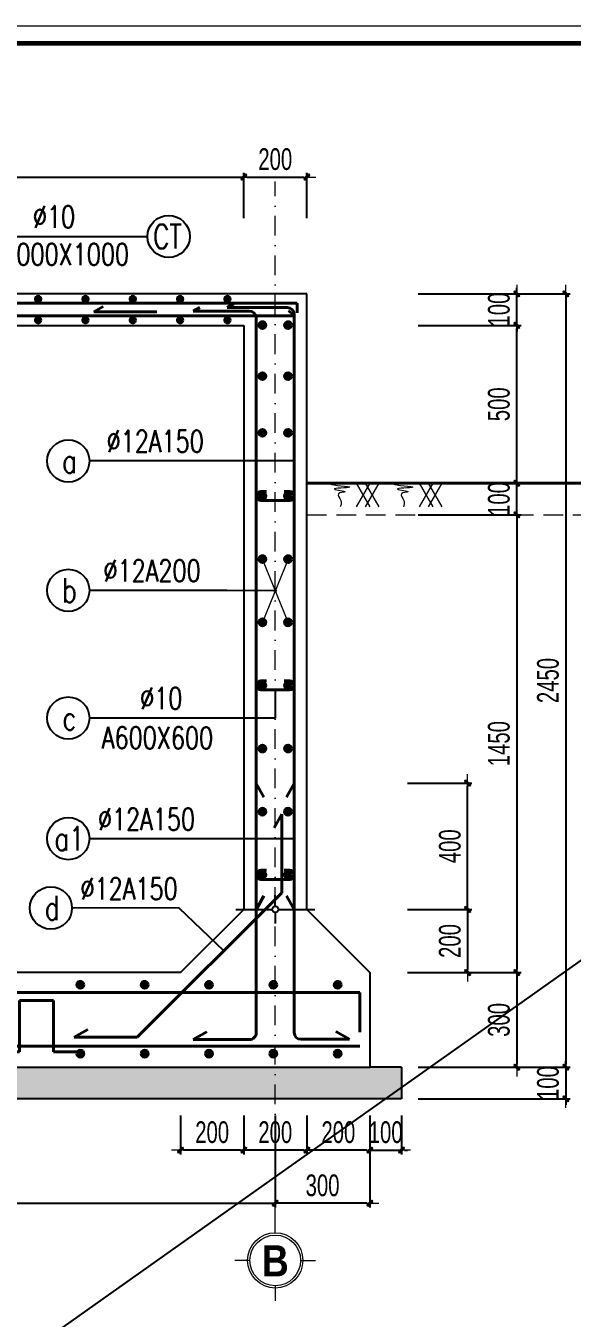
# Model space of a CAD drawing. Extents: x -192823 to 24985, y 78808 to 102574.
# Drawn here: x -54108 to -50644, y 94381 to 102568 of the extents above; entities that cross this region are included whole.
import ezdxf
from ezdxf.enums import TextEntityAlignment as Align

# ---------------------------------------------------------------- set-up
doc = ezdxf.new("R2010")
doc.units = 0
doc.header["$LTSCALE"] = 5
doc.header["$MEASUREMENT"] = 0
doc.header["$PDMODE"] = 3
doc.header["$PDSIZE"] = -5
doc.linetypes.add('DASHDOT', pattern=[1, 0.5, -0.25, 0, -0.25])
doc.linetypes.add('HIDDEN', pattern=[0.375, 0.25, -0.125])
doc.layers.get('0').update_dxf_attribs({"linetype": 'CONTINUOUS', "lineweight": 25})
doc.layers.get('DEFPOINTS').update_dxf_attribs({"linetype": 'CONTINUOUS', "lineweight": 9})
for name, color, linetype, lineweight in [('06', 6, 'CONTINUOUS', 40), ('EG Hatch', 252, 'CONTINUOUS', 9), ('EG Net dam3', 1, 'CONTINUOUS', 60), ('EG Net manh', 9, 'CONTINUOUS', 18), ('ISO', 153, 'CONTINUOUS', 15), ('Khungten_LCDI', 7, 'CONTINUOUS', 25), ('KICHTHUOC', 167, 'CONTINUOUS', 15), ('LC Dim', 8, 'CONTINUOUS', 18), ('LC ISO', 153, 'CONTINUOUS', 13), ('LC Khac', 4, 'CONTINUOUS', 9), ('LC MANH DUT', 35, 'HIDDEN', 5), ('LC Net dam2', 6, 'CONTINUOUS', 40), ('LC Net thay', 7, 'CONTINUOUS', 25), ('LC Net truc', 79, 'DASHDOT', 13), ('LC Text1', 3, 'CONTINUOUS', 20), ('LC Text2', 7, 'CONTINUOUS', 25), ('Steel', 4, 'CONTINUOUS', 0), ('Thep', 6, 'CONTINUOUS', 50)]:
    doc.layers.add(name, color=color, linetype=linetype, lineweight=lineweight)
doc.layers.add('BORDER', color=3, linetype='CONTINUOUS')
doc.layers.add('KCS_Plotter', color=11, linetype='CONTINUOUS', plot=False)
doc.styles.add('HOATBIF', font='hoatbif.shx', dxfattribs={"width": 0.7})
doc.styles.add('Khungten', font='', dxfattribs={"width": 0.9, "height": 5000})
doc.styles.add('LC 1', font='')
doc.styles.add('LC 3', font='vnsimli.shx', dxfattribs={"width": 0.75})
doc.styles.add('Title', font='', dxfattribs={"width": 0.8})
doc.styles.get('Khungten').set_extended_font_data('.VnAvantH')
doc.styles.get('LC 1').set_extended_font_data('.VnAvantH', bold=True)
doc.styles.get('Title').set_extended_font_data('.VnBlackH')
doc.dimstyles.new('1-100(1-50)', dxfattribs={"dimscale": 59, "dimtxt": 2.5, "dimasz": 0.35, "dimexe": 0.5, "dimexo": 0, "dimgap": 0.8, "dimtad": 1, "dimdec": 0, "dimzin": 0, "dimdsep": 46, "dimtxsty": 'HOATBIF', "dimblk1": 'DOT', "dimblk2": 'DOT', "dimsah": 1, "dimcen": -1, "dimdle": 1, "dimclrd": 256, "dimclre": 256, "dimclrt": 4, "dimadec": 3, "dimazin": 2, "dimtfac": 0.333333, "dimtdec": 0, "dimtix": 1, "dimtmove": 2, "dimatfit": 3, "dimldrblk": 'DOT', "dimfxl": 1, "dimtvp": 0.833333, "dimtolj": 1, "dimtzin": 0, "dimarcsym": 0})

# ---------------------------------------------------------------- blocks, each defined once
blk = doc.blocks.new('DOT')
at = {"layer": 'KICHTHUOC'}
blk.add_line((-3, 0), (3, 0), dxfattribs=at)
at = {"layer": 'KICHTHUOC', "color": 4}
blk.add_line((-1, -1), (1, 1), dxfattribs=at)
blk.add_lwpolyline([(0.5, 1), (-1, -0.5), (-0.5, -1), (1, 0.5)], close=True, dxfattribs=at)
blk = doc.blocks.new('*D134')
at = {"layer": 'DEFPOINTS', "color": 0, "transparency": 16777216}
for p in [(-51619.9, 99470.8), (-51619.9, 96570.8), (-50995.4, 96570.8)]:
    blk.add_point(p, dxfattribs=at)
at = {"layer": 'LC Dim', "lineweight": -2, "transparency": 16777216}
for p, q in [((-51619.9, 99470.8), (-50967.9, 99470.8)), ((-50995.4, 99451.5), (-50995.4, 96590)), ((-51619.9, 96570.8), (-50967.9, 96570.8))]:
    blk.add_line(p, q, dxfattribs=at)
at = {"layer": 'LC Dim', "lineweight": -2, "transparency": 16777216, "xscale": 19.25, "yscale": 19.25, "zscale": 19.25}
for p, rotation in [((-50995.4, 99470.8), 90), ((-50995.4, 96570.8), 270)]:
    blk.add_blockref('DOT', p, dxfattribs=dict(at, rotation=rotation))
at = {"layer": 'LC Dim', "color": 4, "transparency": 16777216, "insert": (-51108.2, 98020.8), "char_height": 137.5, "attachment_point": 5, "rotation": 90, "style": 'HOATBIF'}
blk.add_mtext('\\A1;1450', dxfattribs=at)
blk = doc.blocks.new('*D135')
at = {"layer": 'DEFPOINTS', "color": 0, "transparency": 16777216}
for p in [(-51619.9, 96570.8), (-51619.9, 95970.8), (-50995.4, 95970.8)]:
    blk.add_point(p, dxfattribs=at)
at = {"layer": 'LC Dim', "lineweight": -2, "transparency": 16777216}
for p, q in [((-51619.9, 96570.8), (-50967.9, 96570.8)), ((-50995.4, 96551.5), (-50995.4, 95990)), ((-51619.9, 95970.8), (-50967.9, 95970.8))]:
    blk.add_line(p, q, dxfattribs=at)
at = {"layer": 'LC Dim', "lineweight": -2, "transparency": 16777216, "xscale": 19.25, "yscale": 19.25, "zscale": 19.25}
for p, rotation in [((-50995.4, 96570.8), 90), ((-50995.4, 95970.8), 270)]:
    blk.add_blockref('DOT', p, dxfattribs=dict(at, rotation=rotation))
at = {"layer": 'LC Dim', "color": 4, "transparency": 16777216, "insert": (-51108.2, 96270.8), "char_height": 137.5, "attachment_point": 5, "rotation": 90, "style": 'HOATBIF'}
blk.add_mtext('\\A1;300', dxfattribs=at)
blk = doc.blocks.new('*D136')
at = {"layer": 'DEFPOINTS', "color": 0, "transparency": 16777216}
for p in [(-51619.9, 100870.8), (-51619.9, 95970.8), (-50684.2, 95970.8)]:
    blk.add_point(p, dxfattribs=at)
at = {"layer": 'LC Dim', "lineweight": -2, "transparency": 16777216}
for p, q in [((-51619.9, 100870.8), (-50656.7, 100870.8)), ((-50684.2, 100851.5), (-50684.2, 95990)), ((-51619.9, 95970.8), (-50656.7, 95970.8))]:
    blk.add_line(p, q, dxfattribs=at)
at = {"layer": 'LC Dim', "lineweight": -2, "transparency": 16777216, "xscale": 19.25, "yscale": 19.25, "zscale": 19.25}
for p, rotation in [((-50684.2, 100870.8), 90), ((-50684.2, 95970.8), 270)]:
    blk.add_blockref('DOT', p, dxfattribs=dict(at, rotation=rotation))
at = {"layer": 'LC Dim', "color": 4, "transparency": 16777216, "insert": (-50797, 98420.8), "char_height": 137.5, "attachment_point": 5, "rotation": 90, "style": 'HOATBIF'}
blk.add_mtext('\\A1;2450', dxfattribs=at)
blk = doc.blocks.new('*D137')
at = {"layer": 'DEFPOINTS', "color": 0, "transparency": 16777216}
for p in [(-51619.9, 95970.8), (-51619.9, 95770.8), (-50684.2, 95770.8)]:
    blk.add_point(p, dxfattribs=at)
at = {"layer": 'LC Dim', "lineweight": -2, "transparency": 16777216}
for p, q in [((-51619.9, 95970.8), (-50656.7, 95970.8)), ((-50684.2, 95990), (-50684.2, 96009.3)), ((-50684.2, 95970.8), (-50684.2, 95770.8)), ((-51619.9, 95770.8), (-50656.7, 95770.8)), ((-50684.2, 95751.5), (-50684.2, 95732.3))]:
    blk.add_line(p, q, dxfattribs=at)
at = {"layer": 'LC Dim', "lineweight": -2, "transparency": 16777216, "xscale": 19.25, "yscale": 19.25, "zscale": 19.25}
for p, rotation in [((-50684.2, 95970.8), 270), ((-50684.2, 95770.8), 90)]:
    blk.add_blockref('DOT', p, dxfattribs=dict(at, rotation=rotation))
at = {"layer": 'LC Dim', "color": 4, "transparency": 16777216, "insert": (-50797, 95870.8), "char_height": 137.5, "attachment_point": 5, "rotation": 90, "style": 'HOATBIF'}
blk.add_mtext('\\A1;100', dxfattribs=at)
blk = doc.blocks.new('*D138')
at = {"layer": 'DEFPOINTS', "color": 0, "transparency": 16777216}
for p in [(-52326.5, 95665.1), (-51926.5, 95665.1), (-52326.5, 95445.9)]:
    blk.add_point(p, dxfattribs=at)
at = {"layer": 'LC Dim', "lineweight": -2, "transparency": 16777216}
for p, q in [((-52326.5, 95665.1), (-52326.5, 95418.4)), ((-51926.5, 95665.1), (-51926.5, 95418.4)), ((-51945.8, 95445.9), (-52307.3, 95445.9))]:
    blk.add_line(p, q, dxfattribs=at)
at = {"layer": 'LC Dim', "lineweight": -2, "transparency": 16777216, "xscale": 19.25, "yscale": 19.25, "zscale": 19.25, "rotation": 180}
blk.add_blockref('DOT', (-52326.5, 95445.9), dxfattribs=at)
at = {"layer": 'LC Dim', "lineweight": -2, "transparency": 16777216, "xscale": 19.25, "yscale": 19.25, "zscale": 19.25}
blk.add_blockref('DOT', (-51926.5, 95445.9), dxfattribs=at)
at = {"layer": 'LC Dim', "color": 4, "transparency": 16777216, "insert": (-52126.5, 95558.7), "char_height": 137.5, "attachment_point": 5, "style": 'HOATBIF'}
blk.add_mtext('\\A1;200', dxfattribs=at)
blk = doc.blocks.new('*D139')
at = {"layer": 'DEFPOINTS', "color": 0, "transparency": 16777216}
for p in [(-52726.5, 95665.1), (-52326.5, 95665.1), (-52726.5, 95445.9)]:
    blk.add_point(p, dxfattribs=at)
at = {"layer": 'LC Dim', "lineweight": -2, "transparency": 16777216}
for p, q in [((-52726.5, 95665.1), (-52726.5, 95418.4)), ((-52326.5, 95665.1), (-52326.5, 95418.4)), ((-52345.8, 95445.9), (-52707.3, 95445.9))]:
    blk.add_line(p, q, dxfattribs=at)
at = {"layer": 'LC Dim', "lineweight": -2, "transparency": 16777216, "xscale": 19.25, "yscale": 19.25, "zscale": 19.25, "rotation": 180}
blk.add_blockref('DOT', (-52726.5, 95445.9), dxfattribs=at)
at = {"layer": 'LC Dim', "lineweight": -2, "transparency": 16777216, "xscale": 19.25, "yscale": 19.25, "zscale": 19.25}
blk.add_blockref('DOT', (-52326.5, 95445.9), dxfattribs=at)
at = {"layer": 'LC Dim', "color": 4, "transparency": 16777216, "insert": (-52526.5, 95558.7), "char_height": 137.5, "attachment_point": 5, "style": 'HOATBIF'}
blk.add_mtext('\\A1;200', dxfattribs=at)
blk = doc.blocks.new('*D140')
at = {"layer": 'DEFPOINTS', "color": 0, "transparency": 16777216}
for p in [(-53126.5, 95665.1), (-52726.5, 95665.1), (-53126.5, 95445.9)]:
    blk.add_point(p, dxfattribs=at)
at = {"layer": 'LC Dim', "lineweight": -2, "transparency": 16777216}
for p, q in [((-53126.5, 95665.1), (-53126.5, 95418.4)), ((-52726.5, 95665.1), (-52726.5, 95418.4)), ((-52745.8, 95445.9), (-53107.3, 95445.9))]:
    blk.add_line(p, q, dxfattribs=at)
at = {"layer": 'LC Dim', "lineweight": -2, "transparency": 16777216, "xscale": 19.25, "yscale": 19.25, "zscale": 19.25, "rotation": 180}
blk.add_blockref('DOT', (-53126.5, 95445.9), dxfattribs=at)
at = {"layer": 'LC Dim', "lineweight": -2, "transparency": 16777216, "xscale": 19.25, "yscale": 19.25, "zscale": 19.25}
blk.add_blockref('DOT', (-52726.5, 95445.9), dxfattribs=at)
at = {"layer": 'LC Dim', "color": 4, "transparency": 16777216, "insert": (-52926.5, 95558.7), "char_height": 137.5, "attachment_point": 5, "style": 'HOATBIF'}
blk.add_mtext('\\A1;200', dxfattribs=at)
blk = doc.blocks.new('*D141')
at = {"layer": 'DEFPOINTS', "color": 0, "transparency": 16777216}
for p in [(-51619.9, 100870.8), (-50995.4, 100870.8), (-51619.9, 100670.8)]:
    blk.add_point(p, dxfattribs=at)
at = {"layer": 'LC Dim', "lineweight": -2, "transparency": 16777216}
for p, q in [((-51619.9, 100870.8), (-50967.9, 100870.8)), ((-50995.4, 100890), (-50995.4, 100909.3)), ((-50995.4, 100670.8), (-50995.4, 100870.8)), ((-51619.9, 100670.8), (-50967.9, 100670.8)), ((-50995.4, 100651.5), (-50995.4, 100632.3))]:
    blk.add_line(p, q, dxfattribs=at)
at = {"layer": 'LC Dim', "lineweight": -2, "transparency": 16777216, "xscale": 19.25, "yscale": 19.25, "zscale": 19.25}
for p, rotation in [((-50995.4, 100870.8), 270), ((-50995.4, 100670.8), 90)]:
    blk.add_blockref('DOT', p, dxfattribs=dict(at, rotation=rotation))
at = {"layer": 'LC Dim', "color": 4, "transparency": 16777216, "insert": (-51108.2, 100770.8), "char_height": 137.5, "attachment_point": 5, "rotation": 90, "style": 'HOATBIF'}
blk.add_mtext('\\A1;100', dxfattribs=at)
blk = doc.blocks.new('*D142')
at = {"layer": 'DEFPOINTS', "color": 0, "transparency": 16777216}
for p in [(-51926.5, 95665.1), (-51726.5, 95665.1), (-51726.5, 95445.9)]:
    blk.add_point(p, dxfattribs=at)
at = {"layer": 'LC Dim', "lineweight": -2, "transparency": 16777216}
for p, q in [((-51926.5, 95665.1), (-51926.5, 95418.4)), ((-51726.5, 95665.1), (-51726.5, 95418.4)), ((-51945.8, 95445.9), (-51965, 95445.9)), ((-51926.5, 95445.9), (-51726.5, 95445.9)), ((-51707.3, 95445.9), (-51688, 95445.9))]:
    blk.add_line(p, q, dxfattribs=at)
at = {"layer": 'LC Dim', "lineweight": -2, "transparency": 16777216, "xscale": 19.25, "yscale": 19.25, "zscale": 19.25}
blk.add_blockref('DOT', (-51926.5, 95445.9), dxfattribs=at)
at = {"layer": 'LC Dim', "lineweight": -2, "transparency": 16777216, "xscale": 19.25, "yscale": 19.25, "zscale": 19.25, "rotation": 180}
blk.add_blockref('DOT', (-51726.5, 95445.9), dxfattribs=at)
at = {"layer": 'LC Dim', "color": 4, "transparency": 16777216, "insert": (-51826.5, 95558.7), "char_height": 137.5, "attachment_point": 5, "style": 'HOATBIF'}
blk.add_mtext('\\A1;100', dxfattribs=at)
blk = doc.blocks.new('*D143')
at = {"layer": 'DEFPOINTS', "color": 0, "transparency": 16777216}
for p in [(-51687.5, 97770.8), (-51306.6, 97770.8), (-51687.5, 96970.8)]:
    blk.add_point(p, dxfattribs=at)
at = {"layer": 'LC Dim', "lineweight": -2, "transparency": 16777216}
for p, q in [((-51687.5, 97770.8), (-51279.1, 97770.8)), ((-51306.6, 96990), (-51306.6, 97751.5)), ((-51687.5, 96970.8), (-51279.1, 96970.8))]:
    blk.add_line(p, q, dxfattribs=at)
at = {"layer": 'LC Dim', "lineweight": -2, "transparency": 16777216, "xscale": 19.25, "yscale": 19.25, "zscale": 19.25}
for p, rotation in [((-51306.6, 97770.8), 90), ((-51306.6, 96970.8), 270)]:
    blk.add_blockref('DOT', p, dxfattribs=dict(at, rotation=rotation))
at = {"layer": 'LC Dim', "color": 4, "transparency": 16777216, "insert": (-51419.3, 97370.8), "char_height": 137.5, "attachment_point": 5, "rotation": 90, "style": 'HOATBIF'}
blk.add_mtext('\\A1;400', dxfattribs=at)
blk = doc.blocks.new('*D144')
at = {"layer": 'DEFPOINTS', "color": 0, "transparency": 16777216}
for p in [(-51687.5, 96970.8), (-51687.5, 96570.8), (-51306.6, 96570.8)]:
    blk.add_point(p, dxfattribs=at)
at = {"layer": 'LC Dim', "lineweight": -2, "transparency": 16777216}
for p, q in [((-51687.5, 96970.8), (-51279.1, 96970.8)), ((-51306.6, 96951.5), (-51306.6, 96590)), ((-51687.5, 96570.8), (-51279.1, 96570.8))]:
    blk.add_line(p, q, dxfattribs=at)
at = {"layer": 'LC Dim', "lineweight": -2, "transparency": 16777216, "xscale": 19.25, "yscale": 19.25, "zscale": 19.25}
for p, rotation in [((-51306.6, 96970.8), 90), ((-51306.6, 96570.8), 270)]:
    blk.add_blockref('DOT', p, dxfattribs=dict(at, rotation=rotation))
at = {"layer": 'LC Dim', "color": 4, "transparency": 16777216, "insert": (-51419.3, 96770.8), "char_height": 137.5, "attachment_point": 5, "rotation": 90, "style": 'HOATBIF'}
blk.add_mtext('\\A1;200', dxfattribs=at)
blk = doc.blocks.new('thep1')
at = {"layer": '06'}
for p, q in [((-38351, -70262), (-38267, -70346)), ((-38351, -70346), (-38267, -70262)), ((-38309, -70244), (-38309, -70364)), ((-38369, -70304), (-38249, -70304))]:
    blk.add_line(p, q, dxfattribs=at)
blk.add_circle((-38309, -70304), 60, dxfattribs=at)
blk = doc.blocks.new('*U66')
at = {"layer": 'Thep'}
for p, xscale, yscale, zscale, rotation in [((-20247.5, -10965.7), -0.2879999999888242, 0.2880000000447036, 0.288, 90), ((-20247.5, 10965.7), 0.2879999999888242, 0.2879999999888242, 0.2879999999888242, 90.00000000000001)]:
    blk.add_blockref('thep1', p, dxfattribs=dict(at, xscale=xscale, yscale=yscale, zscale=zscale, rotation=rotation))
blk = doc.blocks.new('*U65')
at = {"layer": 'LC Net dam2', "color": 0, "linetype": 'ByBlock', "lineweight": -2}
for p in [(0, 0), (300, 0), (600, 0), (900, 0), (1200, 0), (1500, 0), (1800, 0), (2100, 0), (2400, 0), (2700, 0), (3000, 0), (3300, 0), (3600, 0), (3900, 0), (4200, 0), (4500, 0), (4800, 0), (5100, 0), (5400, 0), (5700, 0), (6000, 0), (6300, 0), (6600, 0), (6900, 0), (7200, 0), (7500, 0), (7800, 0), (8100, 0), (8400, 0)]:
    blk.add_blockref('*U66', p, dxfattribs=at)
blk = doc.blocks.new('*D128')
at = {"layer": 'DEFPOINTS', "color": 0, "transparency": 16777216}
for p in [(-61526.5, 95445.9), (-52526.5, 95445.9), (-52526.5, 95109.2)]:
    blk.add_point(p, dxfattribs=at)
at = {"layer": 'LC Dim', "lineweight": -2, "transparency": 16777216}
for p, q in [((-61526.5, 95445.9), (-61526.5, 95081.7)), ((-52526.5, 95445.9), (-52526.5, 95081.7)), ((-61507.3, 95109.2), (-52545.8, 95109.2))]:
    blk.add_line(p, q, dxfattribs=at)
at = {"layer": 'LC Dim', "lineweight": -2, "transparency": 16777216, "xscale": 19.25, "yscale": 19.25, "zscale": 19.25, "rotation": 180}
blk.add_blockref('DOT', (-61526.5, 95109.2), dxfattribs=at)
at = {"layer": 'LC Dim', "lineweight": -2, "transparency": 16777216, "xscale": 19.25, "yscale": 19.25, "zscale": 19.25}
blk.add_blockref('DOT', (-52526.5, 95109.2), dxfattribs=at)
at = {"layer": 'LC Dim', "color": 4, "transparency": 16777216, "insert": (-57026.5, 95221.9), "char_height": 137.5, "attachment_point": 5, "style": 'HOATBIF'}
blk.add_mtext('\\A1;4500', dxfattribs=at)
blk = doc.blocks.new('TTRUC')
at = {"layer": 'ISO'}
for p, q in [((0, 6.95), (0, 10.71)), ((-6.37, 0), (-10.13, 0)), ((6.37, 0), (10.13, 0)), ((0, -6.37), (0, -10.13))]:
    blk.add_line(p, q, dxfattribs=at)
blk.add_circle((0, 0), 6.37, dxfattribs=at)
at = {"layer": 'KICHTHUOC'}
blk.add_circle((0, 0), 6.95, dxfattribs=at)
blk = doc.blocks.new('*D130')
at = {"layer": 'DEFPOINTS', "color": 0, "transparency": 16777216}
for p in [(-52526.5, 95665.1), (-51926.5, 95445.9), (-52526.5, 95109.2)]:
    blk.add_point(p, dxfattribs=at)
at = {"layer": 'LC Dim', "lineweight": -2, "transparency": 16777216}
for p, q in [((-52526.5, 95665.1), (-52526.5, 95081.7)), ((-51926.5, 95445.9), (-51926.5, 95081.7)), ((-51945.8, 95109.2), (-52507.3, 95109.2))]:
    blk.add_line(p, q, dxfattribs=at)
at = {"layer": 'LC Dim', "lineweight": -2, "transparency": 16777216, "xscale": 19.25, "yscale": 19.25, "zscale": 19.25, "rotation": 180}
blk.add_blockref('DOT', (-52526.5, 95109.2), dxfattribs=at)
at = {"layer": 'LC Dim', "lineweight": -2, "transparency": 16777216, "xscale": 19.25, "yscale": 19.25, "zscale": 19.25}
blk.add_blockref('DOT', (-51926.5, 95109.2), dxfattribs=at)
at = {"layer": 'LC Dim', "color": 4, "transparency": 16777216, "insert": (-52226.5, 95221.9), "char_height": 137.5, "attachment_point": 5, "style": 'HOATBIF'}
blk.add_mtext('\\A1;300', dxfattribs=at)
blk = doc.blocks.new('*D131')
at = {"layer": 'DEFPOINTS', "color": 0, "transparency": 16777216}
for p in [(-51619.9, 100670.8), (-50995.4, 100670.8), (-51619.9, 99670.8)]:
    blk.add_point(p, dxfattribs=at)
at = {"layer": 'LC Dim', "lineweight": -2, "transparency": 16777216}
for p, q in [((-51619.9, 100670.8), (-50967.9, 100670.8)), ((-50995.4, 99690), (-50995.4, 100651.5)), ((-51619.9, 99670.8), (-50967.9, 99670.8))]:
    blk.add_line(p, q, dxfattribs=at)
at = {"layer": 'LC Dim', "lineweight": -2, "transparency": 16777216, "xscale": 19.25, "yscale": 19.25, "zscale": 19.25}
for p, rotation in [((-50995.4, 100670.8), 90), ((-50995.4, 99670.8), 270)]:
    blk.add_blockref('DOT', p, dxfattribs=dict(at, rotation=rotation))
at = {"layer": 'LC Dim', "color": 4, "transparency": 16777216, "insert": (-51108.2, 100170.8), "char_height": 137.5, "attachment_point": 5, "rotation": 90, "style": 'HOATBIF'}
blk.add_mtext('\\A1;500', dxfattribs=at)
blk = doc.blocks.new('ha tang Nui Beo')
at = {"layer": 'DEFPOINTS', "lineweight": 0}
blk.add_lwpolyline([(-1200, -14850), (-1200, 14850), (40800, 14850), (40800, -14850)], close=True, dxfattribs=at)
at = {"layer": 'Khungten_LCDI', "color": 5, "lineweight": 60}
blk.add_lwpolyline([(0, -14650), (0, 14650), (40600, 14650), (40600, -14650)], close=True, dxfattribs=at)
at = {"color": 7, "style": 'Khungten', "width": 0.8}
for tag, p in [('REVISION', (39499, -10746)), ('NGAYHT', (39546, -11609))]:
    blk.add_attdef(tag, text='', height=200, dxfattribs=at).set_placement(p, align=Align.CENTER)
at = {"layer": 'LC Text1', "style": 'Title', "width": 1.485915}
for tag, p, p2 in [('TENBANVE1', (36913, -8886), (40339, -8886)), ('TENBANVE2', (36913, -9562), (40339, -9562))]:
    blk.add_attdef(tag, text='', height=250, dxfattribs=at).set_placement(p, p2, align=Align.FIT)
at = {"layer": 'LC Text1', "style": 'Title', "width": 0.7}
blk.add_attdef('SOBANVE', text='', height=250, dxfattribs=at).set_placement((39562, -13896), align=Align.CENTER)
blk = doc.blocks.new('*U69')
at = {"layer": 'LC Net dam2', "ltscale": 2}
for p, q in [((-100.8, -163.2), (-100.8, 163.2)), ((-100.8, 163.2), (114.5, 163.2)), ((114.5, 163.2), (114.5, -163.2)), ((-293.3, -163.2), (-100.8, -163.2)), ((114.5, -163.2), (293.3, -163.2))]:
    blk.add_line(p, q, dxfattribs=at)
blk = doc.blocks.new('*U70')
at = {"layer": 'EG Net dam3', "color": 0, "linetype": 'ByBlock', "lineweight": -2}
for p in [(0, 0), (2050, 0), (4100, 0), (6150, 0)]:
    blk.add_blockref('*U69', p, dxfattribs=at)
blk = doc.blocks.new('*U71')
at = {"layer": 'Thep', "xscale": 0.3599999999860302, "yscale": 0.3599999999860302, "zscale": 0.3599999999860302}
blk.add_blockref('thep1', (13791.2, 25527.8), dxfattribs=at)
at = {"layer": 'Thep', "xscale": -0.3599999999860302, "yscale": 0.3599999999860302, "zscale": 0.3599999999860302, "rotation": 180}
blk.add_blockref('thep1', (13791.2, -25527.8), dxfattribs=at)
blk = doc.blocks.new('*U72')
at = {"layer": 'Steel', "color": 0, "linetype": 'ByBlock', "lineweight": -2}
for p in [(8160, 0), (8568, 0), (8976, 0), (9384, 0), (9792, 0)]:
    blk.add_blockref('*U71', p, dxfattribs=at)
blk = doc.blocks.new('*D510')
at = {"layer": 'DEFPOINTS', "color": 0, "transparency": 16777216}
for p in [(-51619.9, 99670.8), (-50995.4, 99670.8), (-51619.9, 99470.8)]:
    blk.add_point(p, dxfattribs=at)
at = {"layer": 'LC Dim', "lineweight": -2, "transparency": 16777216}
for p, q in [((-51619.9, 99670.8), (-50967.9, 99670.8)), ((-50995.4, 99690), (-50995.4, 99709.3)), ((-50995.4, 99470.8), (-50995.4, 99670.8)), ((-51619.9, 99470.8), (-50967.9, 99470.8)), ((-50995.4, 99451.5), (-50995.4, 99432.3))]:
    blk.add_line(p, q, dxfattribs=at)
at = {"layer": 'LC Dim', "lineweight": -2, "transparency": 16777216, "xscale": 19.25, "yscale": 19.25, "zscale": 19.25}
for p, rotation in [((-50995.4, 99670.8), 270), ((-50995.4, 99470.8), 90)]:
    blk.add_blockref('DOT', p, dxfattribs=dict(at, rotation=rotation))
at = {"layer": 'LC Dim', "color": 4, "transparency": 16777216, "insert": (-51108.2, 99570.8), "char_height": 137.5, "attachment_point": 5, "rotation": 90, "style": 'HOATBIF'}
blk.add_mtext('\\A1;100', dxfattribs=at)
blk = doc.blocks.new('*D514')
at = {"layer": 'DEFPOINTS', "color": 0, "transparency": 16777216}
for p in [(-52726.5, 101610.4), (-56826.5, 101348.8), (-52726.5, 101348.8)]:
    blk.add_point(p, dxfattribs=at)
at = {"layer": 'LC Dim', "lineweight": -2, "transparency": 16777216}
for p, q in [((-56826.5, 101348.8), (-56826.5, 101637.9)), ((-56807.3, 101610.4), (-52745.8, 101610.4)), ((-52726.5, 101348.8), (-52726.5, 101637.9))]:
    blk.add_line(p, q, dxfattribs=at)
at = {"layer": 'LC Dim', "lineweight": -2, "transparency": 16777216, "xscale": 19.25, "yscale": 19.25, "zscale": 19.25, "rotation": 180}
blk.add_blockref('DOT', (-56826.5, 101610.4), dxfattribs=at)
at = {"layer": 'LC Dim', "lineweight": -2, "transparency": 16777216, "xscale": 19.25, "yscale": 19.25, "zscale": 19.25}
blk.add_blockref('DOT', (-52726.5, 101610.4), dxfattribs=at)
at = {"layer": 'LC Dim', "color": 4, "transparency": 16777216, "insert": (-54776.5, 101723.1), "char_height": 137.5, "attachment_point": 5, "style": 'HOATBIF'}
blk.add_mtext('\\A1;2050', dxfattribs=at)
blk = doc.blocks.new('*D515')
at = {"layer": 'DEFPOINTS', "color": 0, "transparency": 16777216}
for p in [(-52326.5, 101610.4), (-52726.5, 101348.8), (-52326.5, 101348.8)]:
    blk.add_point(p, dxfattribs=at)
at = {"layer": 'LC Dim', "lineweight": -2, "transparency": 16777216}
for p, q in [((-52726.5, 101348.8), (-52726.5, 101637.9)), ((-52707.3, 101610.4), (-52345.8, 101610.4)), ((-52326.5, 101348.8), (-52326.5, 101637.9))]:
    blk.add_line(p, q, dxfattribs=at)
at = {"layer": 'LC Dim', "lineweight": -2, "transparency": 16777216, "xscale": 19.25, "yscale": 19.25, "zscale": 19.25, "rotation": 180}
blk.add_blockref('DOT', (-52726.5, 101610.4), dxfattribs=at)
at = {"layer": 'LC Dim', "lineweight": -2, "transparency": 16777216, "xscale": 19.25, "yscale": 19.25, "zscale": 19.25}
blk.add_blockref('DOT', (-52326.5, 101610.4), dxfattribs=at)
at = {"layer": 'LC Dim', "color": 4, "transparency": 16777216, "insert": (-52526.5, 101723.1), "char_height": 137.5, "attachment_point": 5, "style": 'HOATBIF'}
blk.add_mtext('\\A1;200', dxfattribs=at)
blk = doc.blocks.new('mat dat')
at = {"layer": 'EG Net manh'}
for p, q in [((2, 0), (3.73, -3)), ((3.73, 0), (2, -3)), ((3.15, 0), (4.88, -3)), ((4.88, 0), (3.15, -3))]:
    blk.add_line(p, q, dxfattribs=at)
blk.add_spline([(0, 0), (-1.21, -0.12), (1.21, -0.52), (-0.75, -0.75), (0.58, -1.1), (-0.23, -1.33), (0.06, -2.19), (0, -3)], degree=3, dxfattribs=at)
blk = doc.blocks.new('*U578')
at = {"layer": 'LC Khac', "xscale": 50.00000000008099, "yscale": 50.00000000008099, "zscale": 50.00000000008099}
blk.add_blockref('mat dat', (-88.6, 75), dxfattribs=at)
blk = doc.blocks.new('*U577')
at = {"layer": 'LC Dim', "color": 0, "linetype": 'ByBlock', "lineweight": -2}
for p in [(0, 0), (400, 0)]:
    blk.add_blockref('*U578', p, dxfattribs=at)

msp = doc.modelspace()

# ---------------------------------------------------------------- hatches: boundary and pattern name
at = {"layer": 'EG Hatch'}
h = msp.add_hatch(dxfattribs=at)
h.set_pattern_fill('AR-CONC', color=256, scale=15, style=0)
h.set_pattern_definition([(50, (-18976.58, 36355.85), (107.58903, -9.41282), [11.25, -123.75]), (355, (-18976.58, 36355.85), (-20.8127, 112.82882), [9, -99]), (100.4514, (-18967.62, 36355.06), (86.7764, 103.41593), [9.56103, -105.17132]), (46.1842, (-18976.58, 36385.85), (160.08616, -24.82785), [16.875, -185.625]), (96.6356, (-18963.24, 36383.78), (140.1994, 146.11768), [14.34154, -157.75695]), (351.1842, (-18976.58, 36385.85), (140.1993, 146.1178), [13.5, -148.5]), (21, (-18961.58, 36378.35), (89.53606, -60.39283), [11.25, -123.75]), (326, (-18961.58, 36378.35), (36.4973, 108.7725), [9, -99]), (71.4514, (-18954.12, 36373.32), (126.0334, 48.37957), [9.56103, -105.17132]), (37.5, (-18976.584, 36355.85), (1.823978, 49.934078), [0, -97.8, 0, -100.5, 0, -99.375]), (7.5, (-18976.584, 36355.85), (39.46043, 59.161757), [0, -57.3, 0, -95.55, 0, -37.875]), (327.5, (-19010.034, 36355.85), (80.073365, -3.38323), [0, -37.5, 0, -117, 0, -155.25]), (317.5, (-19025.034, 36355.85), (87.477925, 15.01575), [0, -48.75, 0, -77.7, 0, -110.25])])
h.paths.add_polyline_path([(-51726.5, 95970.8), (-51826.5, 95970.8), (-62226.5, 95970.8), (-62326.5, 95970.8), (-62326.5, 95770.8), (-51726.5, 95770.8)])

# ---------------------------------------------------------------- linework, layer by layer
at = {"layer": 'BORDER', "color": 2}
for points in [[(-52526.5, 96990.8), (-52526.5, 97060.8)], [(-52526.5, 96990.8), (-52526.5, 97056.8)], [(-52776.5, 96970.8), (-52546.5, 96970.8)], [(-52526.5, 96950.8), (-52526.5, 96880.8)], [(-52506.5, 96970.8), (-52276.5, 96970.8)]]:
    msp.add_lwpolyline(points, dxfattribs=at)
msp.add_circle((-52526.5, 96970.8), 20, dxfattribs=at)
at = {"layer": 'KCS_Plotter'}
msp.add_line((-65312.7, 86234.9), (-42215.1, 102568.2), dxfattribs=at)
at = {"layer": 'LC ISO'}
for p, q in [((-52445.4, 99189.7), (-52607.6, 98789.7)), ((-52445.4, 98789.7), (-52607.6, 99189.7))]:
    msp.add_line(p, q, dxfattribs=at)
at = {"layer": 'LC MANH DUT', "ltscale": 100}
msp.add_line((-52326.5, 99470.8), (-49981, 99470.8), dxfattribs=at)
at = {"layer": 'LC Net dam2', "ltscale": 2}
for p, q in [((-52387.6, 100810.8), (-61615.5, 100810.8)), ((-53677, 100756.1), (-53616.7, 100789.7)), ((-53046.9, 100761.4), (-53004.9, 100784.3)), ((-52831.2, 100783.4), (-52789.2, 100806.2)), ((-52451.2, 100783.4), (-52831.2, 100783.4)), ((-52387.6, 100810.8), (-52387.6, 100749.4)), ((-52400.8, 100730.8), (-61602.2, 100730.8)), ((-53277, 100756.1), (-53677, 100756.1)), ((-52691.9, 100761.4), (-53046.9, 100761.4)), ((-52646.9, 100716.5), (-52646.9, 96183.2, 0)), ((-52400.8, 100730.8), (-52443.3, 100762.1)), ((-52406.2, 96190.1), (-52406.2, 100738.4)), ((-52326.5, 99670.8), (-49981, 99670.8)), ((-52646.9, 97768.9, 0), (-52598.3, 97681.8, 0)), ((-52406.1, 97768.9, 0), (-52454.7, 97681.8, 0)), ((-52485.8, 97575), (-52534.4, 97487.9)), ((-52485.8, 97075), (-52485.8, 97575)), ((-53402.2, 96162.1), (-52485.8, 97075)), ((-52646.9, 96968.9, 0), (-52598.3, 97055.9, 0)), ((-52406.2, 96970.8), (-52454.8, 97057.8)), ((-62037.2, 96445.3), (-51989.8, 96445.3)), ((-51989.8, 96445.3), (-51989.8, 96193.2)), ((-53802.2, 96162.1), (-53715.1, 96210.7)), ((-52056.1, 96148), (-52143.1, 96196.6)), ((-53402.2, 96162.1), (-53802.2, 96162.1)), ((-53047, 96146, 0), (-52960, 96194.6, 0)), ((-52689.1, 96146, 0), (-53047, 96146, 0)), ((-52364, 96148), (-52056.1, 96148)), ((-51989.8, 96104.6), (-62033.2, 96104.6))]:
    msp.add_line(p, q, dxfattribs=at)
for points in [[(-52470.6, 99618.5), (-52434.6, 99618.5, -1), (-52434.6, 99560.9), (-52617.3, 99560.9, -1), (-52617.3, 99618.5), (-52581.3, 99618.5)], [(-52470.6, 98418.5), (-52434.6, 98418.5, -1), (-52434.6, 98360.9), (-52617.3, 98360.9, -1), (-52617.3, 98418.5), (-52581.3, 98418.5)], [(-52470.6, 97218.5), (-52434.6, 97218.5, -1), (-52434.6, 97160.9), (-52617.3, 97160.9, -1), (-52617.3, 97218.5), (-52581.3, 97218.5)]]:
    msp.add_lwpolyline(points, format="xyb", dxfattribs=at)
for centre, radius, start, end in [((-52451.2, 100738.4), 45, 0, 90), ((-52691.9, 100716.5, 0), 45, 0.00017, 90), ((-52689.1, 96188.2, 0), 42.2, 270, 0.00017), ((-52364, 96190.1), 42.2, 180, 270)]:
    msp.add_arc(centre, radius, start, end, dxfattribs=at)
at = {"layer": 'LC Net thay'}
for p, q in [((-52326.5, 100870.8), (-61726.5, 100870.8)), ((-52326.5, 97170.8), (-52326.5, 100870.8)), ((-61326.5, 100668.9), (-52726.5, 100668.9, 0)), ((-52726.5, 100668.9), (-52726.5, 97170.8, 0)), ((-52726.5, 97170.8, 0), (-52726.5, 96970.8)), ((-52326.5, 96970.8), (-52326.5, 97170.8)), ((-53126.5, 96570.8), (-52726.5, 96970.8)), ((-52326.5, 96970.8), (-51926.5, 96570.8)), ((-53126.5, 96570.8), (-54386.8, 96570.8)), ((-51926.5, 96570.8), (-51926.5, 95970.8)), ((-62126.5, 95970.8), (-51926.5, 95970.8)), ((-51726.5, 95970.8), (-51926.5, 95970.8)), ((-51726.5, 95970.8), (-51726.5, 95770.8)), ((-51726.5, 95770.8), (-62326.5, 95770.8))]:
    msp.add_line(p, q, dxfattribs=at)
at = {"layer": 'LC Net truc', "ltscale": 50}
msp.add_line((-52526.5, 94986.9), (-52526.5, 101582.8), dxfattribs=at)
at = {"layer": 'LC Text2', "ltscale": 100}
for centre in [(-53202.3, 101233.8), (-53838.6, 99811.6, 0), (-53838.6, 98991.8, 0), (-53838.6, 98183, 0), (-53838.6, 97419.6), (-53949, 96979.8)]:
    msp.add_circle(centre, 133.8, dxfattribs=at)

# ---------------------------------------------------------------- block references
at = {"layer": 'EG Net dam3'}
msp.add_blockref('*U70', (-60197.3, 96230.7), dxfattribs=at)
at = {"layer": 'LC Dim'}
msp.add_blockref('*U577', (-52025.6, 99595.8), dxfattribs=at)
at = {"layer": 'LC ISO', "xscale": 25.19610490049305, "yscale": 25.19610490049305, "zscale": 25.19610490049305}
msp.add_blockref('TTRUC', (-52526.5, 94747.2), dxfattribs=at)
at = {"layer": 'LC Net dam2'}
msp.add_blockref('*U65', (-61230, 100770.8), dxfattribs=at)
at = {"layer": 'LC Net thay', "xscale": 0.5499438690155207, "yscale": 0.5499438690155207, "zscale": 0.5499438690155207}
msp.add_blockref('ha tang Nui Beo', (-64652.8, 94401.5), dxfattribs=at)
at = {"layer": 'Steel'}
msp.add_blockref('*U72', (-61922.5, 96274.9), dxfattribs=at)
at = {"layer": 'Thep', "yscale": 0.3599999999860302, "zscale": 0.3599999999860302}
for p, xscale, rotation in [((-27298.2, 114463.5), -0.3599999999860302, 270), ((-77754.9, 114463.5), 0.3599999999860302, 90.00000000000001), ((-27298.2, 114140), -0.3599999999860302, 270), ((-77754.9, 114140), 0.3599999999860302, 90.00000000000001), ((-27298.2, 113781), -0.3599999999860302, 270), ((-77754.9, 113781), 0.3599999999860302, 90.00000000000001), ((-27298.2, 113381), -0.3599999999860302, 270), ((-77754.9, 113381), 0.3599999999860302, 90.00000000000001), ((-27298.2, 112981), -0.3599999999860302, 270), ((-77754.9, 112981), 0.3599999999860302, 90.00000000000001), ((-27298.2, 112581), -0.3599999999860302, 270), ((-77754.9, 112581), 0.3599999999860302, 90.00000000000001), ((-27298.2, 112181), -0.3599999999860302, 270), ((-77754.9, 112181), 0.3599999999860302, 90.00000000000001), ((-27298.2, 111781), -0.3599999999860302, 270), ((-77754.9, 111781), 0.3599999999860302, 90.00000000000001), ((-27298.2, 111381), -0.3599999999860302, 270), ((-77754.9, 111381), 0.3599999999860302, 90.00000000000001), ((-27298.2, 110981), -0.3599999999860302, 270), ((-77754.9, 110981), 0.3599999999860302, 90.00000000000001)]:
    msp.add_blockref('thep1', p, dxfattribs=dict(at, xscale=xscale, rotation=rotation))

# ---------------------------------------------------------------- texts
at = {"layer": 'LC Text1', "ltscale": 0.2, "style": 'LC 1', "width": 0.9}
msp.add_text('B', height=197.3, dxfattribs=at).set_placement((-52526.5, 94586.7), align=Align.BOTTOM_CENTER)
at = {"layer": 'LC Text2', "linetype": 'ByBlock', "style": 'LC 3', "width": 0.75}
for s, p in [('%%C10', (-54063.2, 101289.2)), ('A1000X1000', (-54337.2, 101051.4)), ('%%C12A150', (-53595.7, 99867, 0)), ('%%C12A200', (-53615.6, 99047.2, 0)), ('%%C10', (-53383.4, 98238.4, 0)), ('%%C12A150', (-53650.9, 97472.6)), ('%%C12A150', (-53761.3, 97032.7))]:
    msp.add_text(s, height=138.89, dxfattribs=at).set_placement(p)
at = {"layer": 'LC Text2', "ltscale": 100, "style": 'LC 3', "width": 0.75}
for s, height, p in [('CT', 152.78, (-53209.8, 101233.8)), ('a', 152.8, (-53831, 99811.6, 0)), ('b', 152.8, (-53831, 98991.8, 0)), ('c', 152.8, (-53831, 98183, 0)), ('a1', 152.78, (-53831, 97419.6)), ('d', 152.8, (-53941.4, 96979.8))]:
    msp.add_text(s, height=height, dxfattribs=at).set_placement(p, align=Align.MIDDLE_CENTER)
at = {"layer": 'LC Text2', "linetype": 'ByBlock', "style": 'LC 3', "width": 0.75}
msp.add_text('A600X600', height=138.89, rotation=359.81028, dxfattribs=at).set_placement((-53626, 97989.6, 0))

# ---------------------------------------------------------------- dimensions: what is measured, and where the dimension line sits
at = {"layer": 'LC Dim'}
for base, p1, p2, picture, middle in [((-52726.5, 101610.4), (-56826.5, 101348.8), (-52726.5, 101348.8), '*D514', (-54776.5, 101723.1)), ((-52326.5, 101610.4), (-52726.5, 101348.8), (-52326.5, 101348.8), '*D515', (-52526.5, 101723.1)), ((-52526.5, 95109.2), (-51926.5, 95445.9), (-52526.5, 95665.1), '*D130', (-52226.5, 95221.9)), ((-52526.5, 95109.2), (-61526.5, 95445.9), (-52526.5, 95445.9), '*D128', (-57026.5, 95221.9))]:
    dim = msp.add_linear_dim(base=base, p1=p1, p2=p2, dimstyle='1-100(1-50)', override={"dimscale": 55, "dimlfac": 0.5}, dxfattribs=at)
    dim.commit()
    dim.dimension.update_dxf_attribs({"geometry": picture, "text_midpoint": middle})
for base, p1, p2, angle, picture, middle in [((-50684.2, 95970.8), (-51619.9, 100870.8), (-51619.9, 95970.8), 90, '*D136', (-50797, 98420.8)), ((-50995.4, 100870.8), (-51619.9, 100670.8), (-51619.9, 100870.8), 90, '*D141', (-51108.2, 100770.8)), ((-50995.4, 100670.8), (-51619.9, 99670.8), (-51619.9, 100670.8), 90, '*D131', (-51108.2, 100170.8)), ((-50995.4, 99670.8), (-51619.9, 99470.8), (-51619.9, 99670.8), 90, '*D510', (-51108.2, 99570.8)), ((-50995.4, 96570.8), (-51619.9, 99470.8), (-51619.9, 96570.8), 90, '*D134', (-51108.2, 98020.8)), ((-51306.6, 97770.8), (-51687.5, 96970.8), (-51687.5, 97770.8), 90, '*D143', (-51419.3, 97370.8)), ((-51306.6, 96570.8), (-51687.5, 96970.8), (-51687.5, 96570.8), 90, '*D144', (-51419.3, 96770.8)), ((-50995.4, 95970.8), (-51619.9, 96570.8), (-51619.9, 95970.8), 90, '*D135', (-51108.2, 96270.8)), ((-50684.2, 95770.8), (-51619.9, 95970.8), (-51619.9, 95770.8), 90, '*D137', (-50797, 95870.8)), ((-53126.5, 95445.9), (-52726.5, 95665.1), (-53126.5, 95665.1), 180, '*D140', (-52926.5, 95558.7)), ((-52726.5, 95445.9), (-52326.5, 95665.1), (-52726.5, 95665.1), 180, '*D139', (-52526.5, 95558.7)), ((-52326.5, 95445.9), (-51926.5, 95665.1), (-52326.5, 95665.1), 180, '*D138', (-52126.5, 95558.7)), ((-51726.5, 95445.9), (-51926.5, 95665.1), (-51726.5, 95665.1), 180, '*D142', (-51826.5, 95558.7))]:
    dim = msp.add_linear_dim(base=base, p1=p1, p2=p2, angle=angle, dimstyle='1-100(1-50)', override={"dimscale": 55, "dimlfac": 0.5}, dxfattribs=at)
    dim.commit()
    dim.dimension.update_dxf_attribs({"geometry": picture, "text_midpoint": middle})

# ---------------------------------------------------------------- leaders
at = {"layer": 'LC ISO'}
for points in [[(-54393.9, 100816.4), (-54393.9, 101233.8), (-53336.1, 101233.8)], [(-52406.2, 99811.6, 0), (-52832.6, 99811.6, 0), (-53704.8, 99811.6, 0)], [(-52646.9, 99811.6, 0), (-53704.8, 99811.6, 0)], [(-52522.5, 98989.7, 0), (-52832.6, 98991.8, 0), (-53704.8, 98991.8, 0)], [(-52526.5, 98360.7, 0), (-52526.5, 98181.3, 0), (-53704.8, 98183, 0)], [(-52406.2, 97418.7), (-53708.4, 97418.6), (-53704.8, 97419.6)], [(-52646.9, 97418.7), (-53708.4, 97418.6)], [(-52852.9, 96709.3), (-53136.1, 96978.7), (-53815.2, 96979.8)]]:
    msp.add_leader(points, dimstyle='1-100(1-50)', override={"dimasz": 0.25, "dimtad": 0}, dxfattribs=at)

doc.saveas('drawing.dxf')
